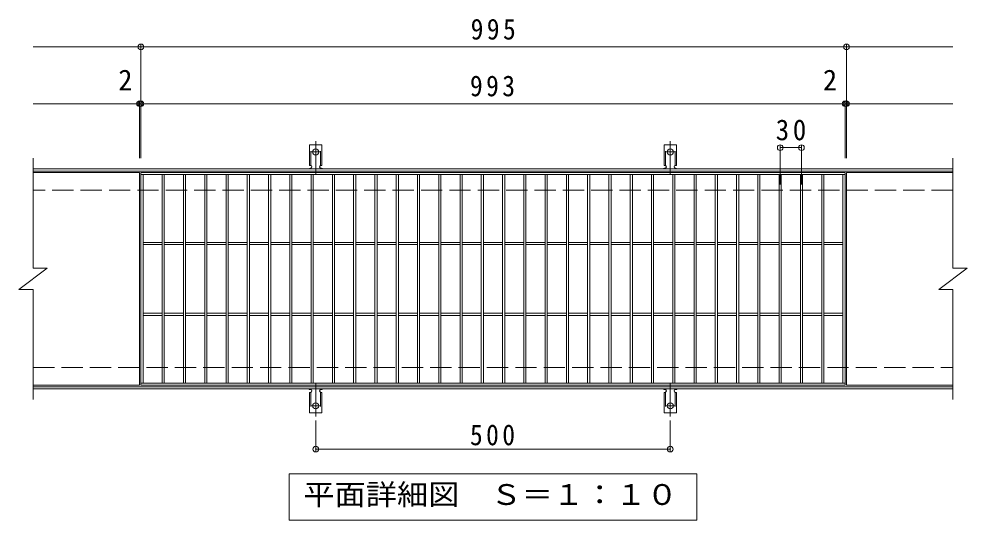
# Model space of a CAD drawing. Units: millimetres on the paper, enlarged 2 times, with parts at other scales. Extents: x -302 to 339, y -274 to 237.
# Drawn here: x -157.4 to 110, y 96.1 to 237.3 of the extents above; entities that cross this region are included whole.
import ezdxf
from ezdxf.enums import TextEntityAlignment as Align

# ---------------------------------------------------------------- set-up
doc = ezdxf.new("R2010")
doc.units = ezdxf.units.MM
doc.header["$LTSCALE"] = 2
doc.header["$PDMODE"] = 32
doc.header["$PDSIZE"] = 1.6
for name, pattern in [('CHAIN2', [12, 9, -1, 1, -1]), ('DASHED2', [3, 2, -1]), ('DASHED3', [4, 3, -1])]:
    doc.linetypes.add(name, pattern=pattern)
for name, color, linetype, lineweight in [('C-1', 2, 'Continuous', 9), ('C-2', 3, 'Continuous', 9), ('C-4', 7, 'Continuous', 9), ('C-5', 7, 'Continuous', 9), ('C-A', 3, 'Continuous', 9)]:
    doc.layers.add(name, color=color, linetype=linetype, lineweight=lineweight)
doc.styles.add('ＭＳ ゴシック', font='')
doc.styles.get('ＭＳ ゴシック').set_extended_font_data('MS Gothic')

msp = doc.modelspace()

# ---------------------------------------------------------------- linework, layer by layer
at = {"layer": 'C-1'}
for p, q in [((106.024, 195.053), (-153.376, 195.053)), ((106.024, 194.453), (-153.376, 194.453)), ((-153.376, 133.653), (106.024, 133.653)), ((-153.376, 133.053), (106.024, 133.053))]:
    msp.add_line(p, q, dxfattribs=at)
at = {"layer": 'C-1', "linetype": 'DASHED3'}
for p, q in [((106.024, 189.053), (-153.376, 189.053)), ((-153.376, 139.053), (106.024, 139.053))]:
    msp.add_line(p, q, dxfattribs=at)
at = {"layer": 'C-2'}
for p, q in [((-123.376, 194.053), (-153.376, 194.053)), ((-123.376, 194.053), (-123.376, 134.053)), ((-122.976, 194.053), (-122.976, 134.053)), ((75.624, 194.053), (-122.976, 194.053)), ((75.624, 193.453), (-122.976, 193.453)), ((-122.376, 193.453), (-122.376, 134.653)), ((-116.976, 193.453), (-116.976, 134.653)), ((-116.376, 193.453), (-116.376, 134.653)), ((-110.976, 193.453), (-110.976, 134.653)), ((-110.376, 193.453), (-110.376, 134.653)), ((-104.976, 193.453), (-104.976, 134.653)), ((-104.376, 193.453), (-104.376, 134.653)), ((-98.976, 193.453), (-98.976, 134.653)), ((-98.376, 193.453), (-98.376, 134.653)), ((-92.976, 193.453), (-92.976, 134.653)), ((-92.376, 193.453), (-92.376, 134.653)), ((-86.976, 193.453), (-86.976, 134.653)), ((-86.376, 193.453), (-86.376, 134.653)), ((-80.976, 193.453), (-80.976, 134.653)), ((-80.376, 193.453), (-80.376, 134.653)), ((-74.976, 193.453), (-74.976, 134.653)), ((-74.376, 193.453), (-74.376, 134.653)), ((-68.976, 193.453), (-68.976, 134.653)), ((-68.376, 193.453), (-68.376, 134.653)), ((-62.976, 193.453), (-62.976, 134.653)), ((-62.376, 193.453), (-62.376, 134.653)), ((-56.976, 193.453), (-56.976, 134.653)), ((-56.376, 193.453), (-56.376, 134.653)), ((-50.976, 193.453), (-50.976, 134.653)), ((-50.376, 193.453), (-50.376, 134.653)), ((-44.976, 193.453), (-44.976, 134.653)), ((-44.376, 193.453), (-44.376, 134.653)), ((-38.976, 193.453), (-38.976, 134.653)), ((-38.376, 193.453), (-38.376, 134.653)), ((-32.976, 193.453), (-32.976, 134.653)), ((-32.376, 193.453), (-32.376, 134.653)), ((-26.976, 193.453), (-26.976, 134.653)), ((-26.376, 193.453), (-26.376, 134.653)), ((-20.976, 193.453), (-20.976, 134.653)), ((-20.376, 193.453), (-20.376, 134.653)), ((-14.976, 193.453), (-14.976, 134.653)), ((-14.376, 193.453), (-14.376, 134.653)), ((-8.976, 193.453), (-8.976, 134.653)), ((-8.376, 193.453), (-8.376, 134.653)), ((-2.976, 193.453), (-2.976, 134.653)), ((-2.376, 193.453), (-2.376, 134.653)), ((3.024, 193.453), (3.024, 134.653)), ((3.624, 193.453), (3.624, 134.653)), ((9.024, 193.453), (9.024, 134.653)), ((9.624, 193.453), (9.624, 134.653)), ((15.024, 193.453), (15.024, 134.653)), ((15.624, 193.453), (15.624, 134.653)), ((21.024, 193.453), (21.024, 134.653)), ((21.624, 193.453), (21.624, 134.653)), ((27.024, 193.453), (27.024, 134.653)), ((27.624, 193.453), (27.624, 134.653)), ((33.024, 193.453), (33.024, 134.653)), ((33.624, 193.453), (33.624, 134.653)), ((39.024, 193.453), (39.024, 134.653)), ((39.624, 193.453), (39.624, 134.653)), ((45.024, 193.453), (45.024, 134.653)), ((45.624, 193.453), (45.624, 134.653)), ((51.024, 193.453), (51.024, 134.653)), ((51.624, 193.453), (51.624, 134.653)), ((57.024, 193.453), (57.024, 134.653)), ((57.624, 193.453), (57.624, 134.653)), ((63.024, 193.453), (63.024, 134.653)), ((63.624, 193.453), (63.624, 134.653)), ((69.024, 193.453), (69.024, 134.653)), ((69.624, 193.453), (69.624, 134.653)), ((75.024, 134.653), (75.024, 193.453)), ((75.624, 134.053), (75.624, 194.053)), ((76.024, 134.053), (76.024, 194.053)), ((76.024, 194.053), (106.024, 194.053)), ((-116.976, 174.353), (-122.376, 174.353)), ((-110.976, 174.353), (-116.376, 174.353)), ((-104.976, 174.353), (-110.376, 174.353)), ((-98.976, 174.353), (-104.376, 174.353)), ((-92.976, 174.353), (-98.376, 174.353)), ((-86.976, 174.353), (-92.376, 174.353)), ((-80.976, 174.353), (-86.376, 174.353)), ((-74.976, 174.353), (-80.376, 174.353)), ((-68.976, 174.353), (-74.376, 174.353)), ((-62.976, 174.353), (-68.376, 174.353)), ((-56.976, 174.353), (-62.376, 174.353)), ((-50.976, 174.353), (-56.376, 174.353)), ((-44.976, 174.353), (-50.376, 174.353)), ((-38.976, 174.353), (-44.376, 174.353)), ((-32.976, 174.353), (-38.376, 174.353)), ((-26.976, 174.353), (-32.376, 174.353)), ((-20.976, 174.353), (-26.376, 174.353)), ((-14.976, 174.353), (-20.376, 174.353)), ((-8.976, 174.353), (-14.376, 174.353)), ((-2.976, 174.353), (-8.376, 174.353)), ((3.024, 174.353), (-2.376, 174.353)), ((9.024, 174.353), (3.624, 174.353)), ((15.024, 174.353), (9.624, 174.353)), ((21.024, 174.353), (15.624, 174.353)), ((27.024, 174.353), (21.624, 174.353)), ((33.024, 174.353), (27.624, 174.353)), ((39.024, 174.353), (33.624, 174.353)), ((45.024, 174.353), (39.624, 174.353)), ((51.024, 174.353), (45.624, 174.353)), ((57.024, 174.353), (51.624, 174.353)), ((63.024, 174.353), (57.624, 174.353)), ((69.024, 174.353), (63.624, 174.353)), ((75.024, 174.353), (69.624, 174.353)), ((-116.976, 173.753), (-122.376, 173.753)), ((-110.976, 173.753), (-116.376, 173.753)), ((-104.976, 173.753), (-110.376, 173.753)), ((-98.976, 173.753), (-104.376, 173.753)), ((-92.976, 173.753), (-98.376, 173.753)), ((-86.976, 173.753), (-92.376, 173.753)), ((-80.976, 173.753), (-86.376, 173.753)), ((-74.976, 173.753), (-80.376, 173.753)), ((-68.976, 173.753), (-74.376, 173.753)), ((-62.976, 173.753), (-68.376, 173.753)), ((-56.976, 173.753), (-62.376, 173.753)), ((-50.976, 173.753), (-56.376, 173.753)), ((-44.976, 173.753), (-50.376, 173.753)), ((-38.976, 173.753), (-44.376, 173.753)), ((-32.976, 173.753), (-38.376, 173.753)), ((-26.976, 173.753), (-32.376, 173.753)), ((-20.976, 173.753), (-26.376, 173.753)), ((-14.976, 173.753), (-20.376, 173.753)), ((-8.976, 173.753), (-14.376, 173.753)), ((-2.976, 173.753), (-8.376, 173.753)), ((3.024, 173.753), (-2.376, 173.753)), ((9.024, 173.753), (3.624, 173.753)), ((15.024, 173.753), (9.624, 173.753)), ((21.024, 173.753), (15.624, 173.753)), ((27.024, 173.753), (21.624, 173.753)), ((33.024, 173.753), (27.624, 173.753)), ((39.024, 173.753), (33.624, 173.753)), ((45.024, 173.753), (39.624, 173.753)), ((51.024, 173.753), (45.624, 173.753)), ((57.024, 173.753), (51.624, 173.753)), ((63.024, 173.753), (57.624, 173.753)), ((69.024, 173.753), (63.624, 173.753)), ((75.024, 173.753), (69.624, 173.753)), ((-157.376, 161.053), (-149.376, 167.053)), ((102.024, 161.053), (110.024, 167.053)), ((-157.376, 161.053), (-153.376, 161.053)), ((-153.376, 161.053), (-153.376, 130.053)), ((102.024, 161.053), (106.024, 161.053)), ((106.024, 161.053), (106.024, 130.053)), ((-116.976, 154.353), (-122.376, 154.353)), ((-116.976, 153.753), (-122.376, 153.753)), ((-110.976, 154.353), (-116.376, 154.353)), ((-110.976, 153.753), (-116.376, 153.753)), ((-104.976, 154.353), (-110.376, 154.353)), ((-104.976, 153.753), (-110.376, 153.753)), ((-98.976, 154.353), (-104.376, 154.353)), ((-98.976, 153.753), (-104.376, 153.753)), ((-92.976, 154.353), (-98.376, 154.353)), ((-92.976, 153.753), (-98.376, 153.753)), ((-86.976, 154.353), (-92.376, 154.353)), ((-86.976, 153.753), (-92.376, 153.753)), ((-80.976, 154.353), (-86.376, 154.353)), ((-80.976, 153.753), (-86.376, 153.753)), ((-74.976, 154.353), (-80.376, 154.353)), ((-74.976, 153.753), (-80.376, 153.753)), ((-68.976, 154.353), (-74.376, 154.353)), ((-68.976, 153.753), (-74.376, 153.753)), ((-62.976, 154.353), (-68.376, 154.353)), ((-62.976, 153.753), (-68.376, 153.753)), ((-56.976, 154.353), (-62.376, 154.353)), ((-56.976, 153.753), (-62.376, 153.753)), ((-50.976, 154.353), (-56.376, 154.353)), ((-50.976, 153.753), (-56.376, 153.753)), ((-44.976, 154.353), (-50.376, 154.353)), ((-44.976, 153.753), (-50.376, 153.753)), ((-38.976, 154.353), (-44.376, 154.353)), ((-38.976, 153.753), (-44.376, 153.753)), ((-32.976, 154.353), (-38.376, 154.353)), ((-32.976, 153.753), (-38.376, 153.753)), ((-26.976, 154.353), (-32.376, 154.353)), ((-26.976, 153.753), (-32.376, 153.753)), ((-20.976, 154.353), (-26.376, 154.353)), ((-20.976, 153.753), (-26.376, 153.753)), ((-14.976, 154.353), (-20.376, 154.353)), ((-14.976, 153.753), (-20.376, 153.753)), ((-8.976, 154.353), (-14.376, 154.353)), ((-8.976, 153.753), (-14.376, 153.753)), ((-2.976, 154.353), (-8.376, 154.353)), ((-2.976, 153.753), (-8.376, 153.753)), ((3.024, 154.353), (-2.376, 154.353)), ((3.024, 153.753), (-2.376, 153.753)), ((9.024, 154.353), (3.624, 154.353)), ((9.024, 153.753), (3.624, 153.753)), ((15.024, 154.353), (9.624, 154.353)), ((15.024, 153.753), (9.624, 153.753)), ((21.024, 154.353), (15.624, 154.353)), ((21.024, 153.753), (15.624, 153.753)), ((27.024, 154.353), (21.624, 154.353)), ((27.024, 153.753), (21.624, 153.753)), ((33.024, 154.353), (27.624, 154.353)), ((33.024, 153.753), (27.624, 153.753)), ((39.024, 154.353), (33.624, 154.353)), ((39.024, 153.753), (33.624, 153.753)), ((45.024, 154.353), (39.624, 154.353)), ((45.024, 153.753), (39.624, 153.753)), ((51.024, 154.353), (45.624, 154.353)), ((51.024, 153.753), (45.624, 153.753)), ((57.024, 154.353), (51.624, 154.353)), ((57.024, 153.753), (51.624, 153.753)), ((63.024, 154.353), (57.624, 154.353)), ((63.024, 153.753), (57.624, 153.753)), ((69.024, 154.353), (63.624, 154.353)), ((69.024, 153.753), (63.624, 153.753)), ((75.024, 154.353), (69.624, 154.353)), ((75.024, 153.753), (69.624, 153.753)), ((-153.376, 134.053), (-123.376, 134.053)), ((-122.976, 134.653), (75.624, 134.653)), ((-122.976, 134.053), (75.624, 134.053)), ((76.024, 134.053), (106.024, 134.053))]:
    msp.add_line(p, q, dxfattribs=at)
for points in [[(-153.376, 198.053), (-153.376, 167.053), (-149.376, 167.053)], [(106.024, 198.053), (106.024, 167.053), (110.024, 167.053)]]:
    msp.add_lwpolyline(points, dxfattribs=at)
at = {"layer": 'C-4'}
for p, q in [((-122.976, 230.053), (-122.976, 198.053)), ((76.024, 230.053), (76.024, 198.053)), ((-122.976, 229.453), (-153.376, 229.453)), ((-122.976, 229.453), (76.024, 229.453)), ((76.024, 229.453), (106.024, 229.453)), ((-123.376, 214.053), (-123.376, 198.053)), ((75.624, 214.053), (75.624, 198.053)), ((-123.376, 213.453), (-153.376, 213.453)), ((-123.376, 213.453), (-122.976, 213.453)), ((-122.976, 213.453), (75.624, 213.453)), ((75.624, 213.453), (76.024, 213.453)), ((76.024, 213.453), (106.024, 213.453)), ((57.324, 201.653), (57.324, 190.643)), ((57.324, 201.053), (63.324, 201.053)), ((63.324, 201.653), (63.324, 190.643)), ((-73.676, 124.109), (-73.676, 115.453)), ((26.324, 124.109), (26.324, 115.453)), ((-73.676, 116.053), (26.324, 116.053))]:
    msp.add_line(p, q, dxfattribs=at)
for p in [(-122.976, 229.453), (76.024, 229.453), (-123.376, 213.453), (-122.976, 213.453), (75.624, 213.453), (76.024, 213.453), (57.324, 201.053), (63.324, 201.053), (-73.676, 116.053), (26.324, 116.053)]:
    msp.add_point(p, dxfattribs=at)
at = {"layer": 'C-5'}
msp.add_lwpolyline([(-81.176, 96.053), (-81.176, 109.053), (33.824, 109.053), (33.824, 96.053)], close=True, dxfattribs=at)
at = {"layer": 'C-A'}
for p, q in [((-75.426, 196.053), (-75.426, 201.853)), ((-71.926, 201.853), (-75.426, 201.853)), ((-71.926, 196.053), (-71.926, 201.853)), ((24.574, 196.053), (24.574, 201.853)), ((28.074, 201.853), (24.574, 201.853)), ((28.074, 196.053), (28.074, 201.853)), ((-75.426, 196.053), (-75.176, 196.053)), ((-75.276, 195.253), (-75.176, 195.253)), ((-72.177, 195.253), (-72.074, 195.253)), ((-71.926, 196.053), (-72.176, 196.053)), ((24.574, 196.053), (24.824, 196.053)), ((24.724, 195.253), (24.824, 195.253)), ((27.823, 195.253), (27.926, 195.253)), ((28.074, 196.053), (27.824, 196.053)), ((-75.426, 132.053), (-75.176, 132.053)), ((-75.426, 132.053), (-75.426, 126.253)), ((-75.276, 132.853), (-75.176, 132.853)), ((-72.177, 132.853), (-72.074, 132.853)), ((-71.926, 132.053), (-72.176, 132.053)), ((-71.926, 132.053), (-71.926, 126.253)), ((24.574, 132.053), (24.824, 132.053)), ((24.574, 132.053), (24.574, 126.253)), ((24.724, 132.853), (24.824, 132.853)), ((27.823, 132.853), (27.926, 132.853)), ((28.074, 132.053), (27.824, 132.053)), ((28.074, 132.053), (28.074, 126.253)), ((-71.926, 126.253), (-75.426, 126.253)), ((28.074, 126.253), (24.574, 126.253))]:
    msp.add_line(p, q, dxfattribs=at)
at = {"layer": 'C-A', "linetype": 'DASHED2'}
for p, q in [((-75.026, 196.024), (-75.026, 201.853)), ((-72.326, 196.024), (-72.326, 201.853)), ((24.974, 196.024), (24.974, 201.853)), ((27.674, 196.024), (27.674, 201.853)), ((-75.026, 132.082), (-75.026, 126.253)), ((-72.326, 132.082), (-72.326, 126.253)), ((24.974, 132.082), (24.974, 126.253)), ((27.674, 132.082), (27.674, 126.253))]:
    msp.add_line(p, q, dxfattribs=at)
at = {"layer": 'C-A', "color": 7, "linetype": 'CHAIN2'}
for p, q in [((-73.676, 193.359), (-73.676, 202.839)), ((26.324, 193.359), (26.324, 202.839)), ((-74.831, 199.853), (-72.521, 199.853)), ((25.169, 199.853), (27.479, 199.853)), ((-73.676, 134.746), (-73.676, 125.266)), ((26.324, 134.746), (26.324, 125.266)), ((-74.831, 128.253), (-72.521, 128.253)), ((25.169, 128.253), (27.479, 128.253))]:
    msp.add_line(p, q, dxfattribs=at)
at = {"layer": 'C-A'}
for centre in [(-73.676, 199.853), (26.324, 199.853), (-73.676, 128.253), (26.324, 128.253)]:
    msp.add_circle(centre, 0.85, dxfattribs=at)
for centre, start, end in [((-75.276, 194.853), 90.27596, 150.00047), ((-75.176, 195.653), 270, 90), ((-72.176, 195.653), 90, 269.8667), ((-72.076, 194.853), 29.99927, 89.75836), ((24.724, 194.853), 90.27596, 150.00047), ((24.824, 195.653), 270, 90), ((27.824, 195.653), 90, 269.8667), ((27.924, 194.853), 29.99927, 89.75836), ((-75.276, 133.253), 209.99951, 269.72403), ((-75.176, 132.453), 270, 90), ((-72.176, 132.453), 90.13329, 270), ((-72.076, 133.253), 270.24162, 330.00072), ((24.724, 133.253), 209.99951, 269.72403), ((24.824, 132.453), 270, 90), ((27.824, 132.453), 90.13329, 270), ((27.924, 133.253), 270.24162, 330.00072)]:
    msp.add_arc(centre, 0.4, start, end, dxfattribs=at)

# ---------------------------------------------------------------- texts
at = {"layer": 'C-4', "color": 2, "style": 'ＭＳ ゴシック'}
for p in [(-129.361, 215.453), (69.387, 215.453)]:
    msp.add_text('2', height=5.865, dxfattribs=at).set_placement(p, align=Align.BOTTOM_LEFT)
at = {"layer": 'C-4', "color": 2, "char_height": 5.865, "attachment_point": 7, "style": 'ＭＳ ゴシック'}
for s, insert in [('\\T1.27;\\W0.9;995', (-29.976, 231.453)), ('\\T1.27;\\W0.9;993', (-30.176, 215.453)), ('\\T1.27;\\W0.95;30', (56.074, 203.053)), ('\\T1.27;\\W0.9;500', (-30.176, 117.053))]:
    msp.add_mtext(s, dxfattribs=dict(at, insert=insert))
at = {"layer": 'C-5', "color": 2, "style": 'ＭＳ ゴシック', "width": 1.1}
msp.add_text('平面詳細図\u3000Ｓ＝１：１０', height=5.865, dxfattribs=at).set_placement((-77.176, 98.553), align=Align.BOTTOM_LEFT)

doc.saveas('drawing.dxf')
